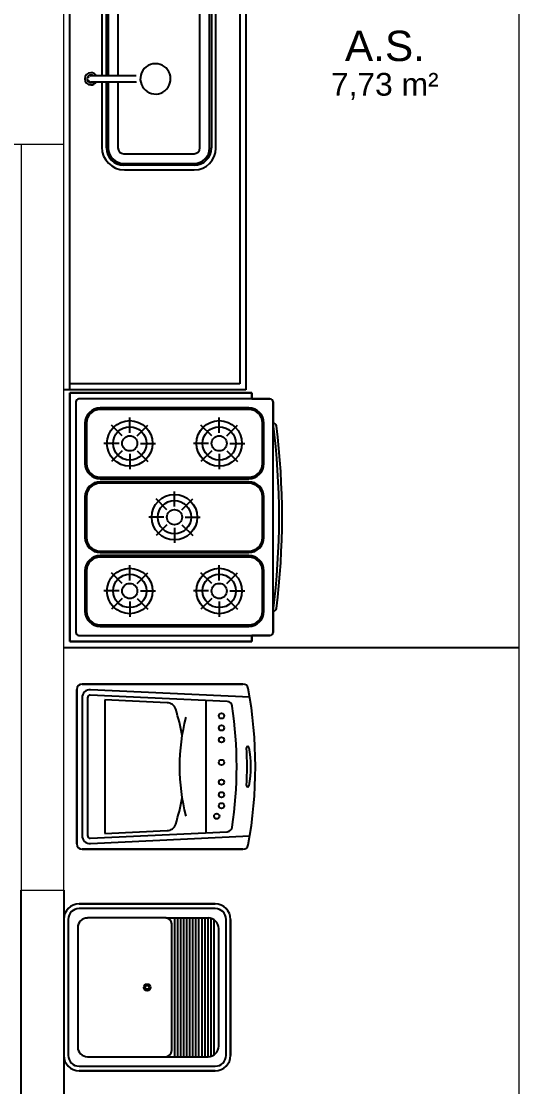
# Model space of a CAD drawing. Header units: centimetres. Extents: x -10.6 to 24.4, y 0 to 16.9.
# Drawn here: x 13.92 to 15.56, y 2.062 to 5.575 of the extents above; entities that cross this region are included whole.
import ezdxf

# ---------------------------------------------------------------- set-up
doc = ezdxf.new("R2010")
doc.units = ezdxf.units.CM
doc.styles.add('Arial', font='arial.ttf', dxfattribs={"height": 7.5})
doc.styles.add('Arial_1', font='arial.ttf', dxfattribs={"height": 10})

msp = doc.modelspace()

# ---------------------------------------------------------------- linework, layer by layer
at = {"lineweight": 20}
for p, q in [((14.06, 5.17), (14.06, 7.3)), ((14.06, 2.71), (14.06, 7.16)), ((15.56, 5.62), (15.56, 2.01)), ((13.86, 5.17), (14.06, 5.17)), ((13.92, 5.17), (13.92, 2.71)), ((13.92, 2.71), (14.06, 2.71))]:
    msp.add_line(p, q, dxfattribs=at)
for p, q in [((14.08, 4.36), (14.08, 6.41)), ((14.66, 6.41), (14.66, 4.36)), ((14.64, 6.39), (14.64, 4.38)), ((14.1855, 5.6156), (14.1855, 5.3944)), ((14.2005, 5.3945), (14.2005, 5.6129)), ((14.2066, 5.6142), (14.2066, 5.3944)), ((14.2386, 5.6142), (14.2386, 5.3943)), ((14.5087, 5.1571), (14.5087, 5.6142)), ((14.5407, 5.1571), (14.5407, 5.6142)), ((14.5468, 5.6129), (14.5468, 5.1571)), ((14.5618, 5.1564), (14.5618, 5.6106)), ((14.1855, 5.3756), (14.1855, 5.1595)), ((14.2005, 5.1571), (14.2005, 5.3755)), ((14.2066, 5.3756), (14.2066, 5.1571)), ((14.2354, 5.3945), (14.2132, 5.3945)), ((14.2132, 5.3755), (14.2354, 5.3755)), ((14.2386, 5.3757), (14.2386, 5.1571)), ((14.2576, 5.1381), (14.4897, 5.1381)), ((14.2576, 5.1061), (14.4897, 5.1061)), ((14.4897, 5.1), (14.2576, 5.1)), ((14.2599, 5.085), (14.4905, 5.085)), ((14.08, 4.36), (14.06, 4.36)), ((14.64, 4.38), (14.08, 4.38)), ((14.66, 4.36), (14.08, 4.36)), ((14.08, 4.35), (14.68, 4.35)), ((14.08, 3.53), (14.08, 4.35)), ((14.08, 4.35), (14.08, 3.53)), ((14.68, 4.35), (14.08, 4.35)), ((14.68, 4.35), (14.08, 4.35)), ((14.08, 4.35), (14.08, 3.53)), ((14.74, 4.33), (14.11, 4.33)), ((14.68, 4.35), (14.68, 4.33)), ((14.68, 4.33), (14.68, 4.35)), ((14.68, 4.33), (14.68, 4.35)), ((14.68, 4.33), (14.74, 4.33)), ((14.74, 4.33), (14.68, 4.33)), ((14.1, 4.32), (14.1, 3.56)), ((14.67, 4.3), (14.18, 4.3)), ((14.67, 4.295), (14.18, 4.295)), ((14.75, 4.32), (14.75, 4.2498)), ((14.75, 3.56), (14.75, 4.32)), ((14.75, 3.56), (14.75, 4.32)), ((14.13, 4.25), (14.13, 4.1167)), ((14.135, 4.25), (14.135, 4.1167)), ((14.2775, 4.2183), (14.2775, 4.2683)), ((14.5725, 4.2183), (14.5725, 4.2683)), ((14.715, 4.1167), (14.715, 4.25)), ((14.72, 4.1167), (14.72, 4.25)), ((14.2528, 4.2081), (14.2174, 4.2434)), ((14.3022, 4.2081), (14.3376, 4.2434)), ((14.5478, 4.2081), (14.5124, 4.2434)), ((14.5972, 4.2081), (14.6326, 4.2434)), ((14.2425, 4.1833), (14.1925, 4.1833)), ((14.3125, 4.1833), (14.3625, 4.1833)), ((14.5375, 4.1833), (14.4875, 4.1833)), ((14.6075, 4.1833), (14.6575, 4.1833)), ((14.2528, 4.1586), (14.2174, 4.1232)), ((14.2775, 4.1483), (14.2775, 4.0983)), ((14.3022, 4.1586), (14.3376, 4.1232)), ((14.5478, 4.1586), (14.5124, 4.1232)), ((14.5725, 4.1483), (14.5725, 4.0983)), ((14.5972, 4.1586), (14.6326, 4.1232)), ((14.18, 4.0717), (14.67, 4.0717)), ((14.18, 4.0667), (14.67, 4.0667)), ((14.67, 4.0567), (14.18, 4.0567)), ((14.67, 4.0517), (14.18, 4.0517)), ((14.13, 4.0067), (14.13, 3.8733)), ((14.135, 4.0067), (14.135, 3.8733)), ((14.425, 3.975), (14.425, 4.025)), ((14.715, 3.8733), (14.715, 4.0067)), ((14.72, 3.8733), (14.72, 4.0067)), ((14.4003, 3.9647), (14.3649, 4.0001)), ((14.4497, 3.9647), (14.4851, 4.0001)), ((14.39, 3.94), (14.34, 3.94)), ((14.46, 3.94), (14.51, 3.94)), ((14.4003, 3.9153), (14.3649, 3.8799)), ((14.425, 3.905), (14.425, 3.855)), ((14.4497, 3.9153), (14.4851, 3.8799)), ((14.18, 3.8283), (14.67, 3.8283)), ((14.18, 3.8233), (14.67, 3.8233)), ((14.67, 3.8133), (14.18, 3.8133)), ((14.67, 3.8083), (14.18, 3.8083)), ((14.13, 3.7633), (14.13, 3.63)), ((14.135, 3.7633), (14.135, 3.63)), ((14.2775, 3.7317), (14.2775, 3.7817)), ((14.5725, 3.7317), (14.5725, 3.7817)), ((14.715, 3.63), (14.715, 3.7633)), ((14.72, 3.63), (14.72, 3.7633)), ((14.2528, 3.7214), (14.2174, 3.7568)), ((14.3022, 3.7214), (14.3376, 3.7568)), ((14.5478, 3.7214), (14.5124, 3.7568)), ((14.5972, 3.7214), (14.6326, 3.7568)), ((14.2425, 3.6967), (14.1925, 3.6967)), ((14.3125, 3.6967), (14.3625, 3.6967)), ((14.5375, 3.6967), (14.4875, 3.6967)), ((14.6075, 3.6967), (14.6575, 3.6967)), ((14.2528, 3.6719), (14.2174, 3.6366)), ((14.2775, 3.6617), (14.2775, 3.6117)), ((14.3022, 3.6719), (14.3376, 3.6366)), ((14.5478, 3.6719), (14.5124, 3.6366)), ((14.5725, 3.6617), (14.5725, 3.6117)), ((14.5972, 3.6719), (14.6326, 3.6366)), ((14.75, 3.6302), (14.75, 3.56)), ((14.18, 3.585), (14.67, 3.585)), ((14.11, 3.55), (14.74, 3.55)), ((14.18, 3.58), (14.67, 3.58)), ((14.68, 3.55), (14.68, 3.53)), ((14.74, 3.55), (14.68, 3.55)), ((14.68, 3.53), (14.68, 3.55)), ((14.68, 3.53), (14.68, 3.55)), ((14.68, 3.55), (14.74, 3.55)), ((14.68, 3.53), (14.08, 3.53)), ((14.08, 3.53), (14.68, 3.53)), ((14.08, 3.53), (14.68, 3.53)), ((14.06, 3.51), (15.56, 3.51)), ((14.1031, 2.8627), (14.1031, 3.3724)), ((14.1031, 3.3724), (14.1031, 2.8627)), ((14.1031, 3.3724), (14.1031, 2.8627)), ((14.1206, 3.39), (14.6509, 3.39)), ((14.6509, 3.39), (14.1206, 3.39)), ((14.6509, 3.39), (14.1206, 3.39)), ((14.1206, 3.3448), (14.1206, 2.8904)), ((14.1382, 3.3448), (14.1382, 2.8904)), ((14.5991, 3.332), (14.1474, 3.3536)), ((14.6734, 3.3461), (14.1483, 3.3711)), ((14.1953, 3.3381), (14.1953, 2.8971)), ((14.4012, 3.3283), (14.1953, 3.3381)), ((14.5294, 2.8998), (14.5294, 3.3354)), ((14.1474, 2.8816), (14.5991, 2.9031)), ((14.1483, 2.864), (14.6734, 2.889)), ((14.1953, 2.8971), (14.4012, 2.9069)), ((14.6509, 2.8452), (14.1206, 2.8452)), ((14.1206, 2.8452), (14.6509, 2.8452)), ((14.1206, 2.8452), (14.6509, 2.8452)), ((13.92, 0), (13.92, 2.71)), ((14.06, 2.71), (14.06, 2.01)), ((14.1108, 2.665), (14.5592, 2.665)), ((14.5592, 2.665), (14.1108, 2.665)), ((14.5592, 2.65), (14.1108, 2.65)), ((14.075, 2.6142), (14.075, 2.1658)), ((14.3961, 2.6187), (14.1379, 2.6187)), ((14.3961, 2.6187), (14.5358, 2.6187)), ((14.4258, 2.1614), (14.4258, 2.6187)), ((14.4358, 2.1614), (14.4358, 2.6187)), ((14.4458, 2.1614), (14.4458, 2.6187)), ((14.4558, 2.1614), (14.4558, 2.6187)), ((14.4658, 2.1614), (14.4658, 2.6187)), ((14.4758, 2.1614), (14.4758, 2.6187)), ((14.4858, 2.1614), (14.4858, 2.6187)), ((14.4958, 2.1614), (14.4958, 2.6187)), ((14.5058, 2.1614), (14.5058, 2.6187)), ((14.5158, 2.1614), (14.5158, 2.6187)), ((14.5258, 2.1614), (14.5258, 2.6187)), ((14.5358, 2.1614), (14.5358, 2.6187)), ((14.5458, 2.1628), (14.5458, 2.6172)), ((14.5559, 2.1677), (14.5559, 2.6123)), ((14.595, 2.1658), (14.595, 2.6142)), ((14.61, 2.6142), (14.61, 2.1658)), ((14.61, 2.1658), (14.61, 2.6142)), ((14.1062, 2.5869), (14.1062, 2.1931)), ((14.4158, 2.1819), (14.4158, 2.599)), ((14.5708, 2.1964), (14.5708, 2.5837)), ((14.138, 2.1614), (14.3953, 2.1614)), ((14.3953, 2.1614), (14.5358, 2.1614)), ((14.1108, 2.13), (14.5592, 2.13)), ((14.5592, 2.115), (14.1108, 2.115)), ((14.1108, 2.115), (14.5592, 2.115))]:
    msp.add_line(p, q)
at = {"flags": 128}
for points in [[(14.2132, 5.3945), (14.2106, 5.3945), (14.2081, 5.3945), (14.2055, 5.3945), (14.203, 5.3945), (14.2005, 5.3945), (14.1981, 5.3945), (14.1956, 5.3945), (14.1932, 5.3945), (14.1908, 5.3945), (14.1884, 5.3945), (14.1861, 5.3945), (14.1838, 5.3945), (14.1816, 5.3945), (14.1794, 5.3945), (14.1773, 5.3945), (14.1752, 5.3945), (14.1732, 5.3945), (14.1713, 5.3945), (14.1694, 5.3945), (14.1676, 5.3945), (14.1659, 5.3945), (14.1642, 5.3945), (14.1626, 5.3945), (14.1611, 5.3945), (14.1597, 5.3945), (14.1584, 5.3945), (14.1571, 5.3945), (14.156, 5.3945), (14.1549, 5.3945), (14.154, 5.3945), (14.1531, 5.3945), (14.1523, 5.3945), (14.1516, 5.3945), (14.1511, 5.3945), (14.1506, 5.3945), (14.1502, 5.3945), (14.1499, 5.3945), (14.1497, 5.3945), (14.1497, 5.3945), (14.1497, 5.3945)], [(14.1497, 5.3755), (14.1497, 5.3755), (14.1499, 5.3755), (14.1501, 5.3755), (14.1505, 5.3755), (14.1509, 5.3755), (14.1515, 5.3755), (14.1521, 5.3755), (14.1529, 5.3755), (14.1537, 5.3755), (14.1547, 5.3755), (14.1557, 5.3755), (14.1568, 5.3755), (14.158, 5.3755), (14.1593, 5.3755), (14.1607, 5.3755), (14.1622, 5.3755), (14.1638, 5.3755), (14.1654, 5.3755), (14.1671, 5.3755), (14.1689, 5.3755), (14.1708, 5.3755), (14.1727, 5.3755), (14.1747, 5.3755), (14.1767, 5.3755), (14.1788, 5.3755), (14.181, 5.3755), (14.1832, 5.3755), (14.1855, 5.3755), (14.1878, 5.3755), (14.1901, 5.3755), (14.1925, 5.3755), (14.1949, 5.3755), (14.1974, 5.3755), (14.1999, 5.3755), (14.2024, 5.3755), (14.2049, 5.3755), (14.2074, 5.3755), (14.2099, 5.3755), (14.2125, 5.3755), (14.2132, 5.3755)], [(14.2989, 5.3945), (14.2988, 5.3945), (14.2987, 5.3945), (14.2984, 5.3945), (14.2981, 5.3945), (14.2976, 5.3945), (14.2971, 5.3945), (14.2964, 5.3945), (14.2957, 5.3945), (14.2948, 5.3945), (14.2939, 5.3945), (14.2928, 5.3945), (14.2917, 5.3945), (14.2905, 5.3945), (14.2892, 5.3945), (14.2878, 5.3945), (14.2863, 5.3945), (14.2848, 5.3945), (14.2831, 5.3945), (14.2814, 5.3945), (14.2796, 5.3945), (14.2778, 5.3945), (14.2758, 5.3945), (14.2738, 5.3945), (14.2718, 5.3945), (14.2697, 5.3945), (14.2675, 5.3945), (14.2653, 5.3945), (14.263, 5.3945), (14.2607, 5.3945), (14.2584, 5.3945), (14.256, 5.3945), (14.2536, 5.3945), (14.2511, 5.3945), (14.2487, 5.3945), (14.2462, 5.3945), (14.2437, 5.3945), (14.2411, 5.3945), (14.2386, 5.3945), (14.2361, 5.3945), (14.2354, 5.3945)], [(14.2354, 5.3755), (14.2379, 5.3755), (14.2404, 5.3755), (14.243, 5.3755), (14.2455, 5.3755), (14.248, 5.3755), (14.2505, 5.3755), (14.2529, 5.3755), (14.2553, 5.3755), (14.2577, 5.3755), (14.2601, 5.3755), (14.2624, 5.3755), (14.2647, 5.3755), (14.2669, 5.3755), (14.2691, 5.3755), (14.2712, 5.3755), (14.2733, 5.3755), (14.2753, 5.3755), (14.2772, 5.3755), (14.2791, 5.3755), (14.2809, 5.3755), (14.2827, 5.3755), (14.2843, 5.3755), (14.2859, 5.3755), (14.2874, 5.3755), (14.2888, 5.3755), (14.2901, 5.3755), (14.2914, 5.3755), (14.2925, 5.3755), (14.2936, 5.3755), (14.2946, 5.3755), (14.2954, 5.3755), (14.2962, 5.3755), (14.2969, 5.3755), (14.2975, 5.3755), (14.298, 5.3755), (14.2983, 5.3755), (14.2986, 5.3755), (14.2988, 5.3755), (14.2989, 5.3755), (14.2989, 5.3755)]]:
    msp.add_lwpolyline(points, dxfattribs=at)
for centre, radius in [((14.2775, 4.1833), 0.075), ((14.5725, 4.1833), 0.075), ((14.2775, 4.1833), 0.055), ((14.5725, 4.1833), 0.055), ((14.2775, 4.1833), 0.025), ((14.5725, 4.1833), 0.025), ((14.425, 3.94), 0.075), ((14.425, 3.94), 0.055), ((14.425, 3.94), 0.025), ((14.2775, 3.6967), 0.075), ((14.5725, 3.6967), 0.075), ((14.2775, 3.6967), 0.055), ((14.5725, 3.6967), 0.055), ((14.2775, 3.6967), 0.025), ((14.5725, 3.6967), 0.025), ((14.58, 3.2846), 0.00879), ((14.58, 3.2452), 0.00879), ((14.58, 3.2059), 0.00879), ((14.58, 3.1317), 0.00879), ((14.58, 3.0665), 0.00879), ((14.58, 3.0249), 0.00879), ((14.58, 2.9889), 0.00879), ((14.5643, 2.9541), 0.00879), ((14.335, 2.39), 0.011), ((14.335, 2.39), 0.00634)]:
    msp.add_circle(centre, radius)
for centre, radius, start, end in [((14.3623, 5.385), 0.05, 166.2912, 90), ((14.3623, 5.385), 0.05, 90, 166.2912), ((14.1495, 5.3851), 0.02, 90, 270), ((14.1497, 5.385), 0.0127, 90, 270), ((14.1497, 5.385), 0.00952, 142.8035, 150), ((14.1497, 5.385), 0.00952, 210, 217.1965), ((14.1497, 5.385), 0.00952, 113.0558, 120), ((14.1497, 5.385), 0.00952, 240, 246.9442), ((14.1497, 5.385), 0.00952, 90, 93.9259), ((14.1495, 5.3851), 0.02, 27.8559, 90), ((14.1495, 5.3851), 0.02, 270, 330.7705), ((14.1497, 5.385), 0.0127, 49.1785, 90), ((14.1497, 5.385), 0.0127, 270, 311.3595), ((14.2599, 5.1595), 0.0744, 180, 270), ((14.2576, 5.1571), 0.0571, 180, 270), ((14.2576, 5.1571), 0.051, 180, 270), ((14.2576, 5.1571), 0.019, 180, 270), ((14.2576, 5.1571), 0.019, 220.2324, 229.7676), ((14.4897, 5.1571), 0.019, 270, 0), ((14.4897, 5.1571), 0.051, 270, 0), ((14.4897, 5.1571), 0.0571, 270, 0), ((14.4905, 5.1564), 0.0713, 270, 0), ((14.4897, 5.1571), 0.019, 310.2324, 319.7676), ((14.11, 4.32), 0.01, 90, 180), ((14.74, 4.32), 0.01, 0, 90), ((14.74, 4.32), 0.01, 0, 90), ((14.74, 4.32), 0.01, 0, 90), ((14.18, 4.25), 0.05, 90, 180), ((14.18, 4.25), 0.045, 90, 180), ((14.67, 4.25), 0.05, 0, 90), ((14.67, 4.25), 0.045, 0, 90), ((14.7513, 4.2398), 0.01, 7.1504, 97.2693), ((14.7513, 4.2398), 0.01, 7.1504, 97.2693), ((12.3611, 3.94), 2.4089, 352.6117, 7.3883), ((12.3611, 3.94), 2.4189, 352.8496, 7.1504), ((12.3611, 3.94), 2.4189, 352.8496, 7.1504), ((14.18, 4.1167), 0.05, 180, 270), ((14.18, 4.1167), 0.045, 180, 270), ((14.67, 4.1167), 0.05, 270, 0), ((14.67, 4.1167), 0.045, 270, 0), ((14.18, 4.0067), 0.05, 90, 180), ((14.18, 4.0067), 0.045, 90, 180), ((14.67, 4.0067), 0.05, 0, 90), ((14.67, 4.0067), 0.045, 0, 90), ((14.18, 3.8733), 0.05, 180, 270), ((14.18, 3.8733), 0.045, 180, 270), ((14.67, 3.8733), 0.05, 270, 0), ((14.67, 3.8733), 0.045, 270, 0), ((14.18, 3.7633), 0.05, 90, 180), ((14.18, 3.7633), 0.045, 90, 180), ((14.67, 3.7633), 0.05, 0, 90), ((14.67, 3.7633), 0.045, 0, 90), ((14.18, 3.63), 0.05, 180, 270), ((14.18, 3.63), 0.045, 180, 270), ((14.67, 3.63), 0.05, 270, 0), ((14.67, 3.63), 0.045, 270, 0), ((14.7513, 3.6402), 0.01, 262.7307, 352.8496), ((14.7513, 3.6402), 0.01, 262.7307, 352.8496), ((14.11, 3.56), 0.01, 180, 270), ((14.74, 3.56), 0.01, 270, 0), ((14.74, 3.56), 0.01, 270, 0), ((14.74, 3.56), 0.01, 270, 0), ((14.1206, 3.3724), 0.0176, 90, 180), ((14.1206, 3.3724), 0.0176, 90, 180), ((14.1206, 3.3724), 0.0176, 90, 180), ((14.6509, 3.3724), 0.0176, 10.4646, 90), ((14.6509, 3.3724), 0.0176, 10.4646, 90), ((14.6509, 3.3724), 0.0176, 10.4646, 90), ((13.2711, 3.1176), 1.4207, 349.5354, 10.4646), ((13.2711, 3.1176), 1.4207, 349.5354, 10.4646), ((13.2711, 3.1176), 1.4207, 349.5354, 10.4646), ((14.147, 3.3448), 0.0264, 87.2737, 180), ((14.147, 3.3448), 0.00879, 87.2737, 180), ((14.3997, 3.2975), 0.0308, 17.9857, 87.2737), ((13.8454, 3.1176), 0.6136, 9.6056, 17.9857), ((14.5982, 3.3145), 0.0176, 8.44, 87.2737), ((13.2711, 3.1176), 1.3592, 351.56, 8.44), ((15.0814, 3.1176), 0.64, 165.2693, 194.7307), ((14.667, 3.1798), 0.00439, 11.5585, 184.0034), ((13.5892, 3.1176), 1.0751, 356.7, 3.3), ((14.3155, 3.1176), 0.3613, 349.9472, 10.0528), ((14.667, 3.0554), 0.00439, 175.9966, 348.4415), ((13.8454, 3.1176), 0.6136, 342.0143, 350.3944), ((14.3997, 2.9376), 0.0308, 272.7263, 342.0143), ((14.5982, 2.9207), 0.0176, 272.7263, 351.56), ((14.147, 2.8904), 0.0264, 180, 272.7263), ((14.147, 2.8904), 0.00879, 180, 272.7263), ((14.1206, 2.8627), 0.0176, 180, 270), ((14.1206, 2.8627), 0.0176, 180, 270), ((14.1206, 2.8627), 0.0176, 180, 270), ((14.6509, 2.8627), 0.0176, 270, 349.5354), ((14.6509, 2.8627), 0.0176, 270, 349.5354), ((14.6509, 2.8627), 0.0176, 270, 349.5354), ((14.1108, 2.6142), 0.0508, 90, 180), ((14.1108, 2.6142), 0.0508, 90, 180), ((14.1108, 2.6142), 0.0358, 90, 180), ((14.5592, 2.6142), 0.0508, 0, 90), ((14.5592, 2.6142), 0.0508, 360, 90), ((14.5592, 2.6142), 0.0358, 360, 90), ((14.1379, 2.5869), 0.0317, 90, 180), ((14.3961, 2.599), 0.0197, 360, 90), ((14.5358, 2.5837), 0.035, 360, 90), ((14.138, 2.1931), 0.0318, 180, 270), ((14.3953, 2.1819), 0.0206, 270, 360), ((14.5358, 2.1964), 0.035, 270, 0), ((14.1108, 2.1658), 0.0508, 180, 270), ((14.1108, 2.1658), 0.0508, 180, 270), ((14.1108, 2.1658), 0.0358, 180, 270), ((14.5592, 2.1658), 0.0508, 270, 0), ((14.5592, 2.1658), 0.0358, 270, 360), ((14.5592, 2.1658), 0.0508, 270, 360)]:
    msp.add_arc(centre, radius, start, end)

# ---------------------------------------------------------------- texts
at = {"attachment_point": 1}
for s, insert, char_height, width, style in [('A.S.', (14.987, 5.5437), 0.1, 0.328692, 'Arial_1'), ('7,73 m²', (14.9408, 5.4046), 0.075, 0.440928, 'Arial')]:
    msp.add_mtext(s, dxfattribs=dict(at, insert=insert, char_height=char_height, width=width, style=style))

doc.saveas('drawing.dxf')
